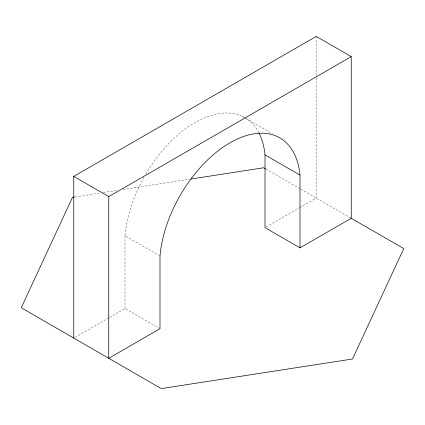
<?xml version="1.0" encoding="UTF-8"?>
<svg xmlns="http://www.w3.org/2000/svg" width="425" height="425" viewBox="0 0 425 425"><rect width="100%" height="100%" fill="white"/><g stroke="black" fill="none" stroke-linecap="round" stroke-linejoin="round"><path stroke-width="0.32" stroke-dasharray="2.12 1.59" d="M74.89 337.418L109.055 317.693M109.623 317.363L124.998 308.486L159.423 328.366M266.14 226.998L299.163 207.931M299.737 207.602L316.248 198.071L316.248 76.16M75.113 196.94L100.661 192.987M103.28 192.583L117.688 190.352M122.926 189.545L189.736 179.207M242.091 116.253L243.812 117.247M246.107 118.57L272.499 133.811M266.029 169.076L300.268 188.843M300.842 189.173L350.673 217.945M143.926 177.411A99.546 57.476 -60 0 0 124.998 235.737L159.423 255.616M316.248 36.407L316.248 75.496M124.998 235.737L124.998 308.486M244.906 117.725A99.546 57.476 -60 0 1 258.66 132.414M145.887 173.984A99.546 57.476 -60 0 1 244.354 117.406"/><path stroke-width="0.64" d="M73.753 338.072L73.753 176.412L316.248 36.407L351.247 56.615L351.247 218.28L403.75 248.588L352.506 359.008L161.256 388.593L21.25 307.764L72.494 197.343L74.46 197.041M73.753 176.412L108.752 196.616L351.247 56.615M258.963 132.993A99.546 57.476 -60 0 1 265.003 154.907L265.003 227.657L300.002 247.865L351.247 218.28M191.043 179.005L263.744 167.758L265.455 168.746M265.003 154.907L300.002 175.116L300.002 247.865M108.752 196.616L108.752 358.28L159.997 328.695L159.997 255.946A99.546 57.476 -60 0 1 229.999 142.784A99.546 57.476 -60 0 1 300.002 175.116"/></g></svg>
